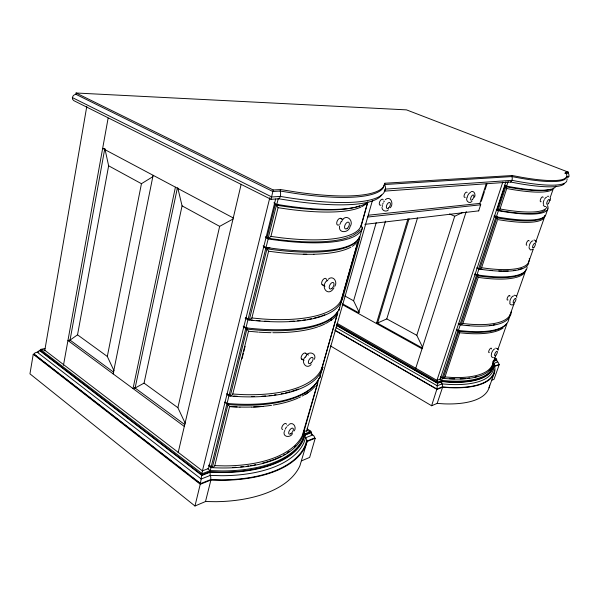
<?xml version="1.0" encoding="UTF-8"?>
<svg xmlns="http://www.w3.org/2000/svg" width="599" height="599" viewBox="0 0 599 599"><rect width="100%" height="100%" fill="white"/><g stroke="black" fill="none" stroke-linecap="round" stroke-linejoin="round"><path stroke-width="0.9" d="M357.7 242.58L341.527 299.44L342.463 299.111L341.767 298.295L358.187 240.551M567.058 179.737L567.066 179.146M307.1 428.779L310.971 431.37L304.809 433.766L302.72 439.951A120.309 59.286 11.6 0 1 221.548 472.124L209.897 471.78L201.93 474.887L40.223 350.52L40.41 349.442L44.805 350.258L202.417 470.874L200.373 483.692L192.286 477.403M566.931 177.94C569.26 177.589 569.709 174.429 567.957 173.074L568.294 172.13L565.419 172.31L566.602 174.459A102.534 16.705 16.5 0 1 522.043 177.364L512.175 175.529L384.843 183.234L383.323 187.682A141.461 31.852 13.9 0 1 295.876 193.544L280.16 191.044L272.844 191.5L75.863 94.313C72.786 94.597 70.892 98.768 73.804 100.632L271.018 199.34L278.722 198.786L294.236 201.204A141.828 32.923 13.9 0 0 381.713 195.019M466.831 197.887C465.558 201.099 469.519 204.259 471.982 201.414M339.581 226.018C338.061 233.82 348.992 233.041 350.086 226.549C354.159 221.106 346.836 213.558 342.381 219.87M75.863 94.313L76.08 93.002L406.496 109.872L568.294 172.13M194.967 505.998L200.448 483.408L34.143 354.106L33.245 354.234L29.95 373.843L194.967 505.998L205.502 501.535L216.022 501.7A123.574 64.086 11.3 0 0 299.927 465.693L307.115 441.478L315.216 438.236L309.653 457.419L301.559 460.841M550.279 200.523L550.414 198.306M284.083 432.021C283.028 437.54 290.627 437.779 292.574 433.586M44.708 350.849L86.765 106.54M63.464 365.308L108.12 118.153M69.911 340.853L104.832 148.417L108.636 165.803L77.526 334.834L70.046 340.105L67.942 340.524L184.305 426.443M510.812 314.67L511.306 311.765M314.43 359.273C317.013 353.5 308.882 350.445 306.119 355.716M114.042 370.841L107.318 356.465L141.446 183.698L152.962 176.623M113.129 373.896L153.104 175.282M175.417 187.158L133.023 388.579L135.112 388.025L144.052 383.128L182.066 205.854L177.791 187.944M135.112 388.025L177.379 187.959M311.51 432.583L305.071 435.099L304.502 434.837L310.664 432.426L311.51 432.583L311.854 434.253L313.876 435.87L314.55 437.255L314.37 438.086L306.546 441.216L304.928 445.978A123.926 61.727 11.5 0 1 221.308 479.896L210.571 479.619L200.373 483.692M185.211 423.306L177.881 407.687L219.653 226.362L233.018 219.032M178.128 452.739L241.15 184.335M40.223 350.52L39.347 350.355L38.261 351.77L34.959 352.878L34.121 354.391L42.215 360.688M202.44 470.777L269.842 197.595M384.843 183.234L383.704 186.371A141.529 31.672 13.9 0 1 296.25 192.062L280.534 189.554L273.211 189.995L271.018 199.34M208.579 468.276L275.645 198.988M267.019 237.638L275.255 204.611L278.542 204.349M210.346 470.252L211.013 467.587A117.389 57.541 11.7 0 0 304.397 431.542L303.715 433.938M211.245 466.614L226.939 403.816L228.556 403.307M227.051 403.449L228.93 395.932A120.526 50.84 12.4 0 0 322.749 367.09L320.824 373.836A120.197 51.559 12.3 0 1 227.051 403.449L225.067 402.079M229.132 395.063L245.792 328.409L247.417 328.035M245.949 327.84L247.949 319.851A123.851 43.285 13 0 0 342.096 299.133L340.067 306.246A123.499 44.101 13 0 1 245.949 327.84L243.187 326.133M248.113 319.11L265.836 248.226L269.924 247.679M266.046 247.439L268.172 238.934A127.377 34.772 13.6 0 0 362.522 227.373L360.388 234.89A127.003 35.693 13.6 0 1 266.046 247.439L263.156 245.867M273.848 202.859L276.82 204.356L278.355 198.202M280.534 189.554L280.16 191.044A5.893 3.28 -86.7 0 1 280.317 196.397A4.028 2.239 -86.7 0 1 278.722 198.778M237.047 406.908L229.582 406.511L214.727 465.805L213.678 467.033L212.338 467.475L227.979 404.535A120.055 51.619 12.3 0 0 318.818 378.523M258.109 332.093L248.495 331.254L232.734 394.164L231.671 395.377L230.278 395.872L246.885 329.083A123.349 44.184 13 0 0 337.492 311.765M306.778 254.276A126.756 36.03 13.5 0 1 279.321 252.583L268.607 251.236L251.85 318.114L249.319 319.859L266.982 248.847A126.853 35.805 13.5 0 0 359.467 236.365L359.992 237.496L359.168 238.739M265.364 236.762L268.479 238.312L270.89 236.538L278.063 207.696L276.431 205.195L275.255 204.611M205.502 501.535L210.9 480.039L210.571 479.619M241.966 358.861L243.321 353.477M243.771 351.688L245.126 346.304M474.513 197.258C475.838 194.855 474.378 190.257 471.046 191.65M270.868 236.41L281.612 237.84A127.273 34.435 13.6 0 0 359.834 228.197L361.04 225.613L367.771 201.9M367.786 202.185L360.965 227.028L361.744 226.362L361.04 225.613M214.719 465.64L224.805 465.895A117.382 57.317 11.7 0 0 302.27 435.653L318.129 381.376M232.719 394.015L243.022 394.614A120.519 50.601 12.4 0 0 320.817 370.414L322.352 366.543L337.873 311.974M303.087 434.282A117.307 57.482 11.7 0 0 303.813 431.991L317.687 383.233M321.685 369.044A120.436 50.78 12.4 0 0 322.172 367.472L337.387 313.973M319.933 375.348L320.405 376.494L319.559 377.879M339.363 307.849L339.588 309.211L338.809 310.26M359.617 238.387L359.13 238.859M342.463 299.111L359.655 238.754M306.501 431.392L372.451 200.433M310.664 432.426L310.971 431.37L306.725 430.606L304.21 431.579M359.198 312.423L353.605 300.788L376.202 222.693M492.865 361.279L496.324 359.932C497.529 362.335 502.479 365.36 494.295 366.094L499.296 364.462L494.025 379.317L491.742 380.283M358.449 313.539L385.501 221.121M407.941 218.837L376.442 323.512L386.774 318.908L417.525 217.894M377.572 323.205L409.065 218.71M422.714 347.6L416.799 335.32L454.701 216.239L462.847 212.383M415.594 368.737L466.232 211.514M368.303 215.221L479.836 203.42L486.238 183.788M481.274 201.369L484.441 191.665M484.973 190.04L486.965 183.945M478.683 210.863L480.66 204.798M436.978 380.245L502.838 182.006M439.943 379.736L505.923 181.804M330.416 345.9L431.609 405.755L436.911 389.058L334.796 330.101M504.373 185.211L506.949 186.192L504.912 186.349L497.065 209.867L498.323 210.316L499.948 209.193L506.739 188.543L513.568 189.726A93.369 16.592 16.6 0 0 552.091 189.733M442.257 377.677L457.921 330.783L459.321 330.334M460.084 324.291L476.437 275.338L478.511 274.859M478.698 268.562L495.785 217.415L497.836 217.138L495.268 216.022M441.643 380.552L442.406 378.269A87.372 32.024 17.8 0 0 491.292 368.258M456.356 329.315L458.4 330.386L460.264 324.823A89.109 27.898 17.5 0 0 510.378 315.231M474.842 273.818L476.961 274.844L478.908 269.026A90.913 23.413 17.1 0 0 528.752 263.103M494.16 215.842L496.354 216.801L498.39 210.721A92.8 18.524 16.7 0 0 547.553 205.479M508.162 181.46L506.604 186.124A93.594 16.405 16.6 0 0 555.954 185.937M503.1 327.975A88.787 28.497 17.5 0 1 466.307 333.403L459.688 332.767L444.915 377.183L443.23 378.239L458.819 331.254A88.832 28.385 17.5 0 0 506.447 323.887M514.848 277.726A90.584 24.065 17.1 0 1 484.935 278.243L478.227 277.404L462.817 323.737L461.095 324.823L477.366 275.787A90.629 23.945 17.1 0 0 526.087 269.46M497.312 220.439L481.506 267.948L479.747 269.056L496.743 217.834A92.501 19.116 16.8 0 0 545.142 215.385L535.656 242.296M384.843 190.033A3.482 3.25 70.9 0 0 385.292 189.112A5.106 4.762 71 0 0 384.461 184.537L511.816 176.578L512.175 175.529M431.609 405.755L437.15 403.412L442.594 387.186L442.249 386.917A2.441 1.685 82.6 0 0 441.965 383.907A2.553 1.767 82.7 0 1 441.89 381.578L437.382 382.948L336.294 325.055M304.809 433.766L303.027 438.872A120.362 59.174 11.6 0 1 221.847 470.941L210.189 470.597L202.23 473.697L40.41 349.442L44.985 348.506M305.071 435.099L303.319 440.145A120.953 59.608 11.6 0 1 221.735 472.536L210.227 472.199L201.893 475.456L39.347 350.355M550.099 197.812L553.513 188.101M492.281 365.39L495.695 355.709M497.866 349.539L506.866 324.007M509.936 315.284L513.972 303.828M516.458 296.782L525.465 271.22M528.318 263.126L533.215 249.244M547.898 208.796L545.906 214.449A92.605 19.041 16.8 0 1 496.354 216.801M496.324 359.932L496.608 359.115L494.138 357.798M489.016 387.853L494.4 372.668M565.246 173.508A3.789 3.706 -7.6 0 0 565.074 173.261L565.419 172.31M339.88 224.46L341.25 221.353M334.751 286.374C338.113 281.927 332.932 274.701 328.222 279.269M294.221 430.898C296.984 427.259 293.091 421.239 288.89 424.481M341.767 298.295L340.389 301.559A123.843 43.031 13 0 1 262.362 318.96L251.835 317.972M305.176 357.034C300.496 361.474 306.074 370.092 311.166 364.559M390.204 207.786C394.194 204.162 390.511 195.049 385.292 199.699M333.972 287.842C328.319 297.71 319.776 287.033 326.927 280.534M330.933 320.63L334.968 317.141L337.814 313.337M360.156 229.859L357.318 232.861M320.023 377.4L319.596 377.767M339.281 309.788L338.839 310.14M315.388 386.1L311.233 390.323L305.752 394.307M388.459 209.845C386.288 212.368 381.848 210.855 381.96 207.434M514.204 303.813C513.029 305.445 510.093 305.355 509.704 303.146M224.64 402.221L227.979 404.535L229.582 406.511M532.885 249.513L530.332 249.918L528.962 247.776M478.294 277.449L477.366 275.787L474.76 274.529M305.063 435.099A3.122 2.606 51 0 0 305.61 437.757L303.903 442.698A122.136 60.477 11.6 0 1 221.503 475.711L210.301 475.404L201.227 478.983L37.22 352.19L39.047 351.815M497.582 361.931L493.658 363.481L493.898 366.573A90.921 33.716 17.8 0 1 449.272 384.453L441.972 383.899L437.225 385.771L336.009 327.601M496.938 360.059L493.321 361.467L493.569 364.626A90.03 33.222 17.8 0 1 449.392 382.162L441.89 381.585L437.525 383.293L336.361 325.339M494.018 360.126L496.608 359.115L494.317 358.651M202.417 470.874L208.519 468.515M337.23 323.408L436.948 380.35L440.153 379.107M547.419 196.3L548.714 196.277M495.628 348.139L497.627 348.663L498.256 350.116M364.866 224.363L478.811 210.848M367.427 217.07L480.795 204.783M384.176 191.156L510.46 182.021L520.224 183.803A102.826 17.393 16.5 0 0 564.265 183.803M566.407 176.548L568.893 176.376M565.082 173.253L567.957 173.074M251.872 407.155L263.081 406.474M514.227 295.187L516.241 295.816L516.87 297.329M545.719 206.573L544.409 206.385L543.271 205.157M104.106 148.425L102.646 148.432L233.258 217.939M303.266 254.276L313.936 254.298M229.582 406.624L240.012 407.17M437.15 403.412L444.016 403.861A92.186 35.895 18 0 0 489.585 385.194M444.892 376.936L451.451 377.415A87.357 31.897 17.8 0 0 493.366 361.047M493.254 357.633L491.801 357.034L491.173 355.581M534.009 239.959L535.648 240.701L536.285 242.266M462.787 323.505L469.429 324.179A89.086 27.764 17.4 0 0 510.4 313.981M481.469 267.731L488.185 268.607A90.898 23.271 17.1 0 0 529.119 260.266M278.093 207.703L288.898 209.283A128.523 31.29 13.8 0 0 360.755 207.164M499.903 208.984L506.702 210.092A92.71 18.352 16.7 0 0 545.869 208.527M314.37 438.086L315.216 438.236M511.816 176.578L521.692 178.412A102.496 16.809 16.5 0 0 566.392 177.229M498.69 364.334L499.296 364.462M322.172 367.472L323.056 367.254L322.352 366.543M303.813 431.991L304.651 431.864L303.94 431.258M480.136 204.858L480.668 204.431L479.836 203.42M506.739 188.543L506.118 186.985L504.912 186.349M496.182 209.777L498.39 210.721M494.07 216.666L496.743 217.834L497.679 219.593L504.388 220.627A92.456 19.243 16.8 0 0 543.57 218.47M449.609 213.955L454.701 216.239M306.546 441.216L307.115 441.478L305.527 446.173A124.57 62.049 11.5 0 1 221.488 480.316L210.9 480.039L200.336 484.277L33.245 354.234M477.014 267.76L479.634 269.011M476.782 268.015L478.908 269.026M360.868 226.564L362.522 227.373M340.636 218.336L342.838 219.406M76.08 93.002L273.211 189.995M72.314 97.562L271.834 196.981L280.31 196.39A143.401 32.893 13.9 0 0 385.284 189.112L511.965 180.321A103.927 17.364 16.5 0 0 566.864 180.599M458.43 323.43L460.99 324.763M458.213 323.752L460.264 324.823M456.273 329.914L458.819 331.254L459.688 332.767M265.993 237.766L268.172 238.934M263.38 246.9L266.982 248.847L268.607 251.236M108.636 165.803L141.446 183.698M182.066 205.854L219.653 226.362M344.762 295.951L353.605 300.788M386.774 318.908L416.799 335.32M322.15 284.675L324.98 286.225M342.508 303.798L358.801 312.82M376.711 322.734L422.295 347.967M342.179 304.517L422.018 348.775M440.632 376.756L443.125 378.171M440.422 377.145L442.406 378.269M439.786 379.257L441.852 380.432L449.452 381.016A89.58 32.975 17.8 0 0 493.404 363.653L493.284 362.058M336.533 324.209L437.674 382.057L441.852 380.432L441.553 381.323L449.153 381.907A89.55 33.05 17.8 0 0 493.112 364.484M335.455 330.73L437.06 389.402L442.594 387.186L449.482 387.703A92.748 34.607 17.8 0 0 494.991 369.216L494.752 366.281M305.355 353.14L308.522 355.072M245.725 317.65L249.214 319.776M245.171 318.159L247.949 319.851M301.649 359.115L304.015 360.568M243.419 326.942L246.885 329.083L248.495 331.254M311.046 433.961L312.596 434.994L305.602 437.757A2.98 2.486 51.1 0 1 306.568 441.231M226.819 393.483L230.173 395.782M226.939 394.569L228.93 395.932M77.526 334.834L107.318 356.465M144.052 383.128L177.881 407.687M70.046 340.105L113.72 372.271M134.588 387.635L184.881 424.676M209.014 464.921L212.248 467.37M208.482 465.67L211.013 467.587M207.816 468.792L210.189 470.597L210.227 472.199A3.572 1.73 83.8 0 0 210.309 475.396M43.682 361.833L58.395 373.274M59.87 374.42L74.583 385.861M76.051 387.006L90.763 398.447M92.239 399.593L106.951 411.034M108.419 412.179L123.132 423.62M124.607 424.766L139.32 436.207M142.996 439.067L155.5 448.793M159.177 451.653L171.688 461.38M176.099 464.817L187.869 473.966M436.948 380.35L437.674 382.057L436.911 389.058L442.249 386.917L449.243 387.441A92.276 34.428 17.8 0 0 494.467 369.95M529.261 258.513L529.553 259.981M493.276 362.657A2.366 2.141 35.6 0 0 493.658 363.481A2.261 2.044 36 0 1 494.497 365.442M210.294 475.411A3.407 1.647 83.7 0 1 210.578 479.634M302.652 359.205A3.512 1.804 -58.7 0 1 301.761 355.529A3.512 1.804 -58.7 0 1 305.677 353.5M305.423 357.206A5.174 2.628 -58.7 0 1 306.209 356.113M298.362 389.028A120.436 50.78 12.4 0 1 291.608 391.327M289.916 391.806A120.436 50.78 12.4 0 1 285.513 392.922M283.013 393.468A120.436 50.78 12.4 0 1 281.305 393.813M275.997 394.734A120.436 50.78 12.4 0 1 274.32 394.973M271.759 395.31A120.436 50.78 12.4 0 1 269.146 395.61M265.589 395.946A120.436 50.78 12.4 0 1 261.935 396.216M254.395 396.538A120.436 50.78 12.4 0 1 251.715 396.583M237.301 396.261A120.436 50.78 12.4 0 1 233.752 396.051M331.591 319.686A123.267 44.386 12.9 0 1 325.736 323.497M324.928 323.917A123.267 44.386 12.9 0 1 318.563 326.627M317.784 326.897A123.267 44.386 12.9 0 1 272.815 332.692M271.025 332.67A123.267 44.386 12.9 0 1 258.985 332.175M284.6 431.415A5.077 2.463 -56.6 0 1 284.795 430.352M285.214 429.198A5.077 2.463 -56.6 0 1 286.592 426.952M287.46 426.016A5.077 2.463 -56.6 0 1 288.366 425.297M282.758 429.461A3.452 1.685 -56.5 0 1 282.825 425.32A3.452 1.685 -56.5 0 1 286.434 424.279M295.786 445.753A117.307 57.482 11.7 0 1 294.461 447.079M289.115 451.481A117.307 57.482 11.7 0 1 287.093 452.859M284.944 454.184A117.307 57.482 11.7 0 1 283.447 455.045M281.111 456.288A117.307 57.482 11.7 0 1 275.196 458.976M274.387 459.298A117.307 57.482 11.7 0 1 262.527 463.124M255.616 464.697A117.307 57.482 11.7 0 1 253.939 465.026M252.231 465.326A117.307 57.482 11.7 0 1 250.509 465.618M248.765 465.887A117.307 57.482 11.7 0 1 246.998 466.134M243.404 466.584A117.307 57.482 11.7 0 1 240.656 466.868M235.984 467.25A117.307 57.482 11.7 0 1 232.464 467.452M308.328 392.158A119.972 51.799 12.3 0 1 302.106 396.074M300.466 396.92A119.972 51.799 12.3 0 1 298.759 397.736M297.98 398.088A119.972 51.799 12.3 0 1 273.219 405.059M271.549 405.321A119.972 51.799 12.3 0 1 262.826 406.362M261.928 406.444A119.972 51.799 12.3 0 1 253.572 406.968M251.662 407.035A119.972 51.799 12.3 0 1 239.847 407.05M338.817 224.924A3.684 2.014 -63.9 0 1 336.713 223.367A3.684 2.014 -63.9 0 1 338.63 219.039A3.684 2.014 -63.9 0 1 341.393 219.114M341.467 221.697A5.421 2.935 -63.9 0 1 342.284 220.597M359.774 205.809A128.62 31.051 13.8 0 1 356.285 206.969M355.462 207.194A128.62 31.051 13.8 0 1 276.431 205.195L268.165 238.252A127.183 34.66 13.6 0 0 347.697 237.608M356.645 232.936A127.183 34.66 13.6 0 1 352.781 235.452M352.025 235.834A127.183 34.66 13.6 0 1 348.633 237.271M367.135 202.477A128.523 31.29 13.8 0 1 361.616 206.76M323.146 284.892A3.601 1.924 -61.4 0 1 321.678 282.623A3.601 1.924 -61.4 0 1 324.126 278.707A3.601 1.924 -61.4 0 1 326.425 279.636M326.994 281.028A5.301 2.808 -61.5 0 1 327.885 280.13M324.845 314.745A123.761 43.233 13 0 1 322.382 315.688M321.528 315.987A123.761 43.233 13 0 1 314.033 318.136M311.57 318.69A123.761 43.233 13 0 1 307.25 319.507M305.453 319.799A123.761 43.233 13 0 1 302.929 320.158M300.331 320.487A123.761 43.233 13 0 1 297.658 320.772M294.146 321.071A123.761 43.233 13 0 1 289.796 321.349M269.355 321.378A123.761 43.233 13 0 1 264.691 321.139M260.078 320.817A123.761 43.233 13 0 1 256.492 320.517M252.868 320.173A123.761 43.233 13 0 1 251.048 319.978M356.547 242.707A126.756 36.03 13.5 0 1 354.81 244.459M354.249 244.924A126.756 36.03 13.5 0 1 352.362 246.264M350.932 247.11A126.756 36.03 13.5 0 1 313.779 254.231M491.42 354.93A3.654 1.333 -62.1 0 1 492.281 351.546A3.654 1.333 -62.1 0 1 494.594 348.947M489.323 352.594A2.486 0.913 -62.1 0 1 488.777 351.209A2.486 0.913 -62.1 0 1 490.401 348.483A2.486 0.913 -62.1 0 1 491.502 348.918M490.821 368.25A87.312 31.994 17.8 0 1 489.181 370.212M476.797 376.614A87.312 31.994 17.8 0 1 475.059 377.048M469.653 378.044A87.312 31.994 17.8 0 1 467.901 378.269M465.183 378.546A87.312 31.994 17.8 0 1 460.137 378.823M454.753 378.86A87.312 31.994 17.8 0 1 449.295 378.658M510.086 302.6A3.736 1.393 -63.4 0 1 510.827 298.602A3.736 1.393 -63.4 0 1 513.56 296.056M508.019 299.859A2.546 0.951 -63.4 0 1 507.106 298.834A2.546 0.951 -63.4 0 1 508.708 295.801A2.546 0.951 -63.4 0 1 509.906 296.303M494.864 324.643A89.041 27.876 17.4 0 1 493.134 324.965M491.322 325.242A89.041 27.876 17.4 0 1 489.42 325.474M468.957 325.564A89.041 27.876 17.4 0 1 467.227 325.422M524.387 272.934A90.584 24.065 17.1 0 1 515.567 277.554M529.209 247.14A3.841 1.445 -64.7 0 1 529.194 246.466M529.321 245.65A3.841 1.445 -64.7 0 1 530.954 242.168A3.841 1.445 -64.7 0 1 532.908 240.948M526.835 245.208A2.613 0.988 -64.8 0 1 526.918 242.108A2.613 0.988 -64.8 0 1 529.082 240.978M522.126 268.457A90.846 23.391 17.1 0 1 518.337 269.625M515.342 270.216A90.846 23.391 17.1 0 1 513.71 270.449M508.281 270.92A90.846 23.391 17.1 0 1 503.025 271.025M502.097 271.01A90.846 23.391 17.1 0 1 498.742 270.92M491.951 270.478A90.846 23.391 17.1 0 1 490.267 270.321M482.375 269.4A90.846 23.391 17.1 0 1 480.555 269.146M511.816 176.585A4.148 3.107 -81.9 0 1 511.98 180.329A2.83 2.126 -81.9 0 1 510.46 182.014M384.693 190.235A3.482 3.25 70.9 0 1 384.341 190.594M543.712 204.364A3.923 1.483 -65.8 0 1 544.072 200.066M544.551 199.168A3.923 1.483 -65.8 0 1 546.64 197.191M541.137 201.646A2.666 1.018 -65.9 0 1 540.261 200.455A2.666 1.018 -65.9 0 1 541.713 197.356A2.666 1.018 -65.9 0 1 543.091 197.468M550.631 189.239A93.414 16.458 16.6 0 1 549.238 189.666M548.459 189.853A93.414 16.458 16.6 0 1 505.885 186.753L498.031 210.286A92.658 18.487 16.7 0 0 545.367 209.957M546.917 206.94A92.71 18.352 16.7 0 1 546.318 208.025M467.115 197.558A4.171 1.857 -65.8 0 1 470.679 192.489M465.236 197.273A2.838 1.273 -65.9 0 1 464.397 194.54A2.838 1.273 -65.9 0 1 467.115 192.414M382.387 206.52A4.755 2.441 -65.1 0 1 382.424 205.479M382.664 204.341A4.755 2.441 -65.1 0 1 383.09 203.181M383.674 202.08A4.755 2.441 -65.1 0 1 384.371 201.122M380.971 205.09A3.227 1.67 -65.1 0 1 379.294 203.645A3.227 1.67 -65.1 0 1 380.986 199.849A3.227 1.67 -65.1 0 1 383.248 199.991M527.127 266.937A90.726 23.893 17.1 0 1 476.961 274.844M508.978 317.597A88.929 28.34 17.5 0 1 458.4 330.386M493.112 363.743A87.372 32.024 17.8 0 1 491.727 367.546M367.509 202.297A128.882 30.991 13.9 0 1 276.82 204.356M311.076 362.904A3.534 1.79 -58.8 0 0 312.588 357.543A3.534 1.79 -58.8 0 0 308.5 361.19A3.534 1.79 -58.8 0 0 311.076 362.904M290.8 433.743A3.467 1.67 -56.6 0 0 293.166 428.48A3.467 1.67 -56.6 0 0 289.092 431.175A3.467 1.67 -56.6 0 0 290.8 433.743M347.24 228.384A3.706 1.992 -63.8 0 0 348.91 222.439A3.706 1.992 -63.8 0 0 344.739 225.786A3.706 1.992 -63.8 0 0 347.24 228.384M331.913 288.374A3.624 1.902 -61.5 0 0 333.516 282.691A3.624 1.902 -61.5 0 0 329.383 286.172A3.624 1.902 -61.5 0 0 331.913 288.374M495.897 355.2A2.501 0.906 -62.1 0 0 497.245 351.381A2.501 0.906 -62.1 0 0 494.796 353.957A2.501 0.906 -62.1 0 0 495.897 355.2M514.459 302.517A2.553 0.943 -63.4 0 0 515.866 298.542A2.553 0.943 -63.4 0 0 513.41 301.035A2.553 0.943 -63.4 0 0 514.459 302.517M533.821 247.582A2.621 0.981 -64.7 0 0 535.289 243.426A2.621 0.981 -64.7 0 0 532.825 245.837A2.621 0.981 -64.7 0 0 533.821 247.582M548.317 203.608A2.681 1.011 -65.8 0 0 549.268 199.527A2.681 1.011 -65.8 0 0 546.812 202.717A2.681 1.011 -65.8 0 0 548.317 203.608M472.618 199.355A2.853 1.258 -65.8 0 0 473.427 194.982A2.853 1.258 -65.8 0 0 470.664 198.374A2.853 1.258 -65.8 0 0 472.618 199.355M388.534 208.018A3.25 1.655 -65.1 0 0 390.069 202.784A3.25 1.655 -65.1 0 0 386.557 205.644A3.25 1.655 -65.1 0 0 388.534 208.018"/></g></svg>
